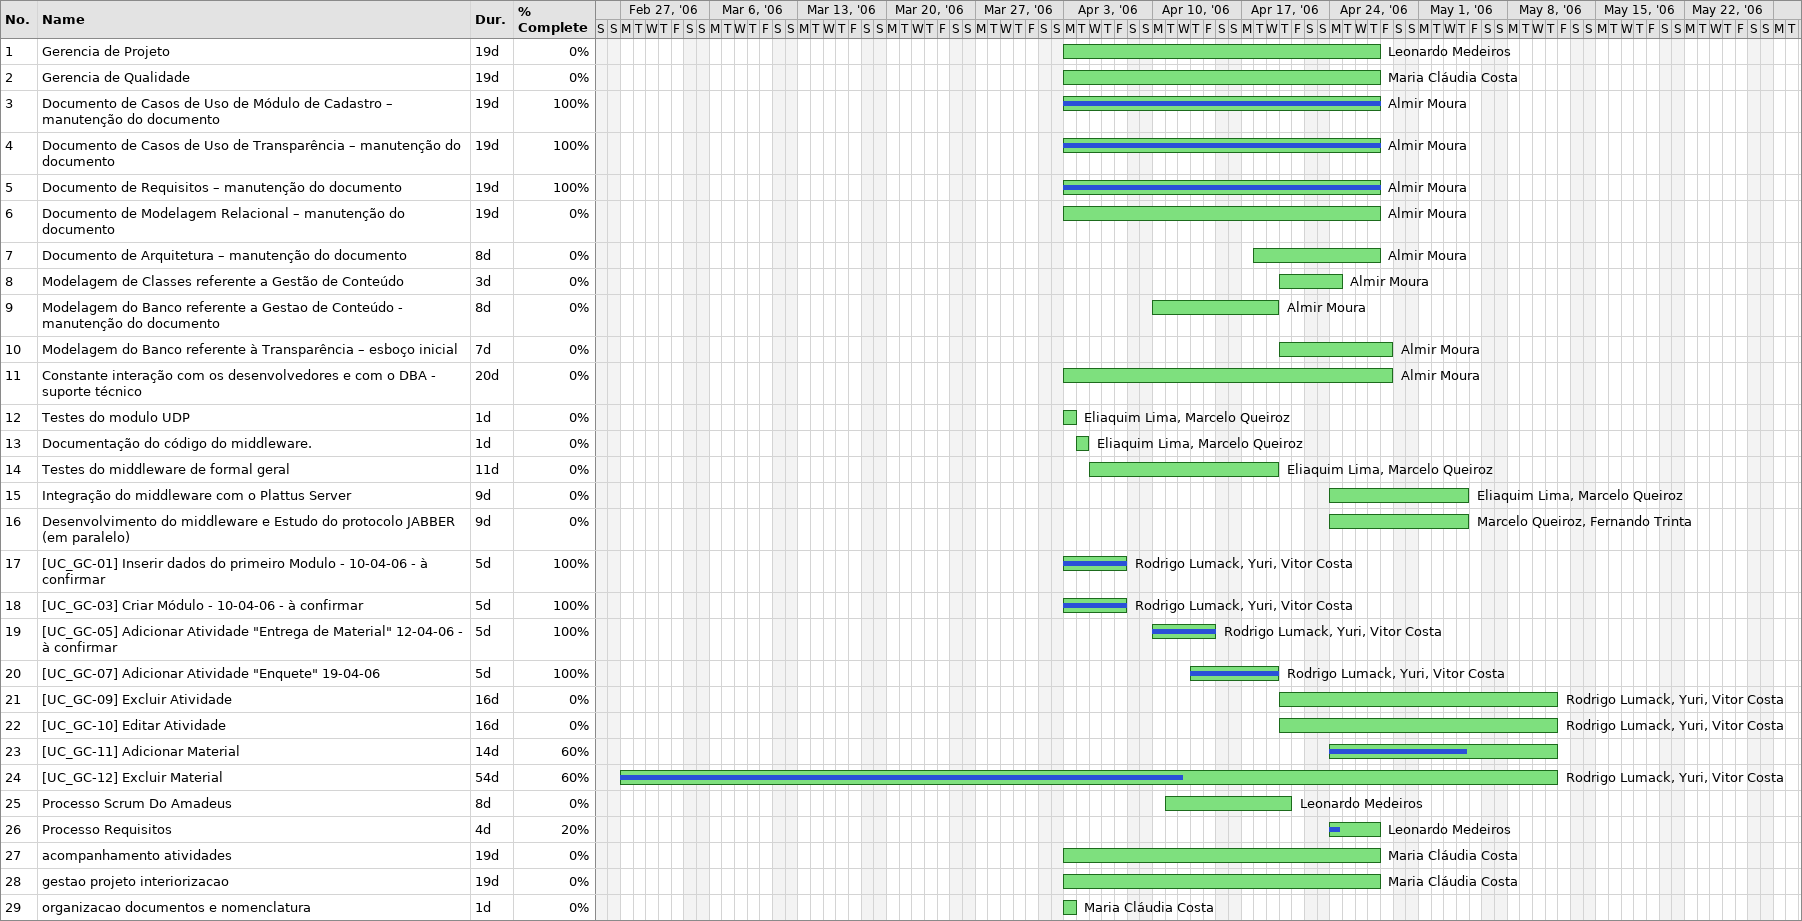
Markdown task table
| ID | Task | Duration | Start | Finish | Resources | % complete |
|---|---|---|---|---|---|---|
| 1 | Gerencia de Projeto | 19d | 2006-04-03 | 2006-04-27 | Leonardo Medeiros | 0 |
| 2 | Gerencia de Qualidade | 19d | 2006-04-03 | 2006-04-27 | Maria Cláudia Costa | 0 |
| 3 | Documento de Casos de Uso de Módulo de Cadastro – manutenção do documento | 19d | 2006-04-03 | 2006-04-27 | Almir Moura | 100 |
| 4 | Documento de Casos de Uso de Transparência – manutenção do documento | 19d | 2006-04-03 | 2006-04-27 | Almir Moura | 100 |
| 5 | Documento de Requisitos – manutenção do documento | 19d | 2006-04-03 | 2006-04-27 | Almir Moura | 100 |
| 6 | Documento de Modelagem Relacional – manutenção do documento | 19d | 2006-04-03 | 2006-04-27 | Almir Moura | 0 |
| 7 | Documento de Arquitetura – manutenção do documento | 8d | 2006-04-18 | 2006-04-27 | Almir Moura | 0 |
| 8 | Modelagem de Classes referente a Gestão de Conteúdo | 3d | 2006-04-20 | 2006-04-24 | Almir Moura | 0 |
| 9 | Modelagem do Banco referente a Gestao de Conteúdo - manutenção do documento | 8d | 2006-04-10 | 2006-04-19 | Almir Moura | 0 |
| 10 | Modelagem do Banco referente à Transparência – esboço inicial | 7d | 2006-04-20 | 2006-04-28 | Almir Moura | 0 |
| 11 | Constante interação com os desenvolvedores e com o DBA - suporte técnico | 20d | 2006-04-03 | 2006-04-28 | Almir Moura | 0 |
| 12 | Testes do modulo UDP | 1d | 2006-04-03 | 2006-04-03 | Eliaquim Lima, Marcelo Queiroz | 0 |
| 13 | Documentação do código do middleware. | 1d | 2006-04-04 | 2006-04-04 | Eliaquim Lima, Marcelo Queiroz | 0 |
| 14 | Testes do middleware de formal geral | 11d | 2006-04-05 | 2006-04-19 | Eliaquim Lima, Marcelo Queiroz | 0 |
| 15 | Integração do middleware com o Plattus Server | 9d | 2006-04-24 | 2006-05-04 | Eliaquim Lima, Marcelo Queiroz | 0 |
| 16 | Desenvolvimento do middleware e Estudo do protocolo JABBER (em paralelo) | 9d | 2006-04-24 | 2006-05-04 | Marcelo Queiroz, Fernando Trinta | 0 |
| 17 | [UC_GC-01] Inserir dados do primeiro Modulo - 10-04-06 - à confirmar | 5d | 2006-04-03 | 2006-04-07 | Rodrigo Lumack, Yuri, Vitor Costa | 100 |
| 18 | [UC_GC-03] Criar Módulo - 10-04-06 - à confirmar | 5d | 2006-04-03 | 2006-04-07 | Rodrigo Lumack, Yuri, Vitor Costa | 100 |
| 19 | [UC_GC-05] Adicionar Atividade "Entrega de Material" 12-04-06 - à confirmar | 5d | 2006-04-10 | 2006-04-14 | Rodrigo Lumack, Yuri, Vitor Costa | 100 |
| 20 | [UC_GC-07] Adicionar Atividade "Enquete" 19-04-06 | 5d | 2006-04-13 | 2006-04-19 | Rodrigo Lumack, Yuri, Vitor Costa | 100 |
| 21 | [UC_GC-09] Excluir Atividade | 16d | 2006-04-20 | 2006-05-11 | Rodrigo Lumack, Yuri, Vitor Costa | 0 |
| 22 | [UC_GC-10] Editar Atividade | 16d | 2006-04-20 | 2006-05-11 | Rodrigo Lumack, Yuri, Vitor Costa | 0 |
| 23 | [UC_GC-11] Adicionar Material | 14d | 2006-04-24 | 2006-05-11 |  | 60 |
| 24 | [UC_GC-12] Excluir Material | 54d | 2006-02-27 | 2006-05-11 | Rodrigo Lumack, Yuri, Vitor Costa | 60 |
| 25 | Processo Scrum Do Amadeus | 8d | 2006-04-11 | 2006-04-20 | Leonardo Medeiros | 0 |
| 26 | Processo Requisitos | 4d | 2006-04-24 | 2006-04-27 | Leonardo Medeiros | 20 |
| 27 | acompanhamento atividades | 19d | 2006-04-03 | 2006-04-27 | Maria Cláudia Costa | 0 |
| 28 | gestao projeto interiorizacao | 19d | 2006-04-03 | 2006-04-27 | Maria Cláudia Costa | 0 |
| 29 | organizacao documentos e nomenclatura | 1d | 2006-04-03 | 2006-04-03 | Maria Cláudia Costa | 0 |
